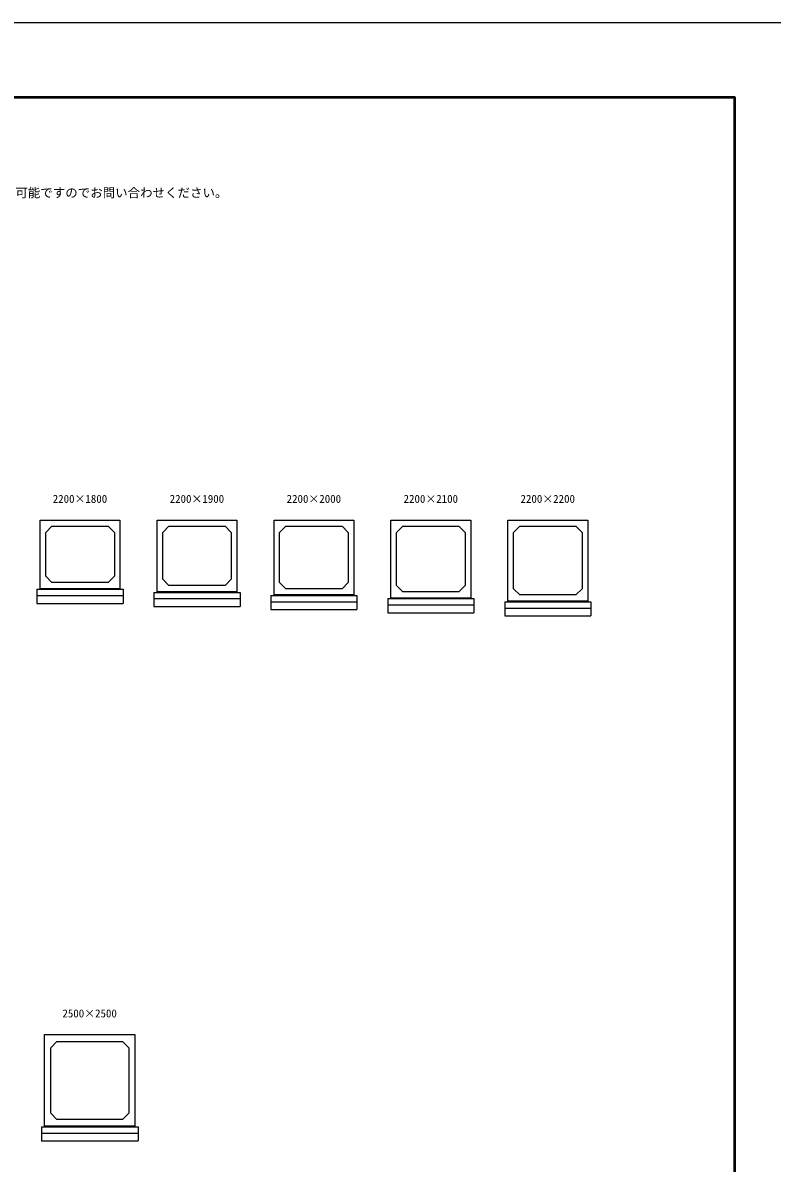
# Model space of a CAD drawing. Units: millimetres, scale not verified. Extents: x -100800 to 100800, y -35640 to 35640.
# Drawn here: x -25229 to -1200, y -929 to 35640 of the extents above; entities that cross this region are included whole.
import ezdxf
from ezdxf.enums import TextEntityAlignment as Align

# ---------------------------------------------------------------- set-up
doc = ezdxf.new("R2010")
doc.units = ezdxf.units.MM
doc.header["$LTSCALE"] = 120
for name, color, linetype, lineweight in [('0-1_Defpoints', 5, 'Continuous', 25), ('0-5_OUTLINE', 3, 'Continuous', 25), ('0-7_TXT', 7, 'Continuous', 25), ('0-8_WAKU', 3, 'Continuous', 25)]:
    doc.layers.add(name, color=color, linetype=linetype, lineweight=lineweight)
doc.styles.add('ＭＳ ゴシック', font='')
doc.styles.get('ＭＳ ゴシック').set_extended_font_data('MS Gothic')

msp = doc.modelspace()

# ---------------------------------------------------------------- linework, layer by layer
at = {"layer": '0-1_Defpoints'}
msp.add_lwpolyline([(-100800, -35640), (0, -35640), (0, 35640), (-100800, 35640)], close=True, dxfattribs=at)
at = {"layer": '0-5_OUTLINE'}
for p, q in [((-24674.2, 17474.1), (-24674.2, 19694.1)), ((-24494.2, 19294.1), (-24294.2, 19494.1)), ((-24294.2, 19494.1), (-22494.2, 19494.1)), ((-22494.2, 19494.1), (-22294.2, 19294.1)), ((-20924.2, 17374.1), (-20924.2, 19694.1)), ((-20744.2, 19294.1), (-20544.2, 19494.1)), ((-20544.2, 19494.1), (-18744.2, 19494.1)), ((-18744.2, 19494.1), (-18544.2, 19294.1)), ((-17174.2, 17274.1), (-17174.2, 19694.1)), ((-16994.2, 19294.1), (-16794.2, 19494.1)), ((-16794.2, 19494.1), (-14994.2, 19494.1)), ((-14994.2, 19494.1), (-14794.2, 19294.1)), ((-13424.2, 17174.1), (-13424.2, 19694.1)), ((-13244.2, 19294.1), (-13044.2, 19494.1)), ((-13044.2, 19494.1), (-11244.2, 19494.1)), ((-11244.2, 19494.1), (-11044.2, 19294.1)), ((-9674.2, 17074.1), (-9674.2, 19694.1)), ((-9494.2, 19294.1), (-9294.2, 19494.1)), ((-9294.2, 19494.1), (-7494.2, 19494.1)), ((-7494.2, 19494.1), (-7294.2, 19294.1)), ((-24494.2, 17894.1), (-24494.2, 19294.1)), ((-22294.2, 19294.1), (-22294.2, 17894.1)), ((-20744.2, 17794.1), (-20744.2, 19294.1)), ((-18544.2, 19294.1), (-18544.2, 17794.1)), ((-16994.2, 17694.1), (-16994.2, 19294.1)), ((-14794.2, 19294.1), (-14794.2, 17694.1)), ((-13244.2, 17594.1), (-13244.2, 19294.1)), ((-11044.2, 19294.1), (-11044.2, 17594.1)), ((-9494.2, 17494.1), (-9494.2, 19294.1)), ((-7294.2, 19294.1), (-7294.2, 17494.1)), ((-24294.2, 17694.1), (-24494.2, 17894.1)), ((-22494.2, 17694.1), (-24294.2, 17694.1)), ((-22294.2, 17894.1), (-22494.2, 17694.1)), ((-20544.2, 17594.1), (-20744.2, 17794.1)), ((-18744.2, 17594.1), (-20544.2, 17594.1)), ((-18544.2, 17794.1), (-18744.2, 17594.1)), ((-16794.2, 17494.1), (-16994.2, 17694.1)), ((-14794.2, 17694.1), (-14994.2, 17494.1)), ((-13044.2, 17394.1), (-13244.2, 17594.1)), ((-11044.2, 17594.1), (-11244.2, 17394.1)), ((-24774.2, 17474.1), (-24774.2, 17024.1)), ((-24774.2, 17474.1), (-22014.2, 17474.1)), ((-24774.2, 17274.1), (-22014.2, 17274.1)), ((-22114.2, 17494.1), (-24674.2, 17494.1)), ((-22014.2, 17474.1), (-22014.2, 17024.1)), ((-21024.2, 17374.1), (-21024.2, 16924.1)), ((-21024.2, 17374.1), (-18264.2, 17374.1)), ((-18364.2, 17394.1), (-20924.2, 17394.1)), ((-18264.2, 17374.1), (-18264.2, 16924.1)), ((-17274.2, 17274.1), (-17274.2, 16824.1)), ((-17274.2, 17274.1), (-14514.2, 17274.1)), ((-14614.2, 17294.1), (-17174.2, 17294.1)), ((-14994.2, 17494.1), (-16794.2, 17494.1)), ((-14514.2, 17274.1), (-14514.2, 16824.1)), ((-10864.2, 17194.1), (-13424.2, 17194.1)), ((-11244.2, 17394.1), (-13044.2, 17394.1)), ((-9294.2, 17294.1), (-9494.2, 17494.1)), ((-7494.2, 17294.1), (-9294.2, 17294.1)), ((-7294.2, 17494.1), (-7494.2, 17294.1)), ((-24774.2, 17024.1), (-22014.2, 17024.1)), ((-21024.2, 17174.1), (-18264.2, 17174.1)), ((-21024.2, 16924.1), (-18264.2, 16924.1)), ((-17274.2, 17074.1), (-14514.2, 17074.1)), ((-17274.2, 16824.1), (-14514.2, 16824.1)), ((-13524.2, 17174.1), (-13524.2, 16724.1)), ((-13524.2, 17174.1), (-10764.2, 17174.1)), ((-13524.2, 16974.1), (-10764.2, 16974.1)), ((-10764.2, 17174.1), (-10764.2, 16724.1)), ((-9774.2, 17074.1), (-9774.2, 16624.1)), ((-9774.2, 17074.1), (-7014.2, 17074.1)), ((-9774.2, 16874.1), (-7014.2, 16874.1)), ((-7114.2, 17094.1), (-9674.2, 17094.1)), ((-7014.2, 17074.1), (-7014.2, 16624.1)), ((-13524.2, 16724.1), (-10764.2, 16724.1)), ((-9774.2, 16624.1), (-7014.2, 16624.1)), ((-24534.2, 234.1), (-24534.2, 3194.1)), ((-24134.2, 2974.1), (-24334.2, 2774.1)), ((-24134.2, 2974.1), (-22034.2, 2974.1)), ((-21834.2, 2774.1), (-22034.2, 2974.1)), ((-24334.2, 674.1), (-24334.2, 2774.1)), ((-21834.2, 2774.1), (-21834.2, 674.1)), ((-24134.2, 474.1), (-24334.2, 674.1)), ((-22034.2, 474.1), (-24134.2, 474.1)), ((-21834.2, 674.1), (-22034.2, 474.1)), ((-24634.2, 234.1), (-24634.2, -215.9)), ((-24634.2, 234.1), (-21534.2, 234.1)), ((-24634.2, 34.1), (-21534.2, 34.1)), ((-21634.2, 254.1), (-24534.2, 254.1)), ((-21534.2, 234.1), (-21534.2, -215.9)), ((-24634.2, -215.9), (-21534.2, -215.9))]:
    msp.add_line(p, q, dxfattribs=at)
for points in [[(-24674.2, 19694.1), (-22114.2, 19694.1), (-22114.2, 17474.1)], [(-20924.2, 19694.1), (-18364.2, 19694.1), (-18364.2, 17374.1)], [(-17174.2, 19694.1), (-14614.2, 19694.1), (-14614.2, 17274.1)], [(-13424.2, 19694.1), (-10864.2, 19694.1), (-10864.2, 17174.1)], [(-9674.2, 19694.1), (-7114.2, 19694.1), (-7114.2, 17074.1)], [(-24534.2, 3194.1), (-21634.2, 3194.1), (-21634.2, 234.1)]]:
    msp.add_lwpolyline(points, dxfattribs=at)
at = {"layer": '0-8_WAKU', "lineweight": 50}
msp.add_lwpolyline([(-98400, -33240), (-2400, -33240), (-2400, 33240), (-98400, 33240)], close=True, dxfattribs=at)

# ---------------------------------------------------------------- texts
at = {"layer": '0-7_TXT', "style": 'ＭＳ ゴシック'}
for s, height, p in [('\u3000\u3000\u3000\u3000特殊配筋により、サイズによって土被り０対応も可能ですのでお問い合わせください。', 293.3, (-35869.9, 29956.4)), ('2200×1800', 256.6, (-24269.2, 20169.1)), ('2200×1900', 256.6, (-20519.2, 20169.1)), ('2200×2000', 256.6, (-16769.2, 20169.1)), ('2200×2100', 256.6, (-13019.2, 20169.1)), ('2200×2200', 256.6, (-9269.2, 20169.1)), ('2500×2500', 256.6, (-23959.2, 3669.1))]:
    msp.add_text(s, height=height, dxfattribs=at).set_placement(p, align=Align.BOTTOM_LEFT)

doc.saveas('drawing.dxf')
